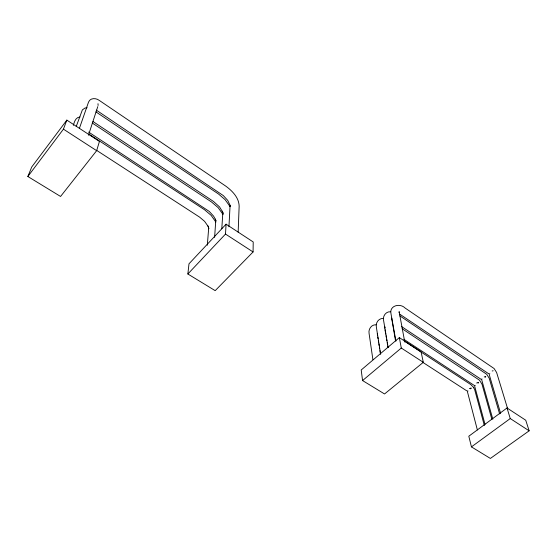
<?xml version="1.0" encoding="UTF-8"?>
<svg xmlns="http://www.w3.org/2000/svg" width="557" height="557" viewBox="0 0 557 557"><rect width="100%" height="100%" fill="white"/><g stroke="black" fill="none" stroke-linecap="round" stroke-linejoin="round"><path stroke-width="0.84" d="M253.073 251.945L253.212 241.961L226.072 224.193L188.99 263.816L187.862 273.988L215.19 290.657L253.073 251.945L225.501 234.072L226.072 224.193M399.125 311.6L404.751 342.012M238.159 232.144L239.148 206.25C239.03 197.644 232.213 190.821 225.682 186.059L99.257 100.392C96.055 97.872 90.199 97.705 88.535 102.098L79.498 128.103M395.519 340.814L391.655 318.089M228.941 226.79L230.09 205.289L227.736 200.374L223.308 195.584L96.257 110.091M221.797 228.788L222.807 213.157M214.598 237.4L215.803 220.21L215.824 221.122L215.329 219.096L215.622 219.806L213.61 216.144L209.237 211.409L88.633 132.072M207.315 245.212L208.708 227.883L208.75 228.788L208.255 226.755M98.088 105.482L98.011 103.693M399.021 312.526L399.167 311.941M391.557 319.001L391.71 318.416L391.334 319.286L391.599 318.834M96.653 150.682L99.438 141.45L66.84 120.117L31.728 166.996L27.85 176.506L60.567 196.461L96.653 150.682L63.435 129.154L66.84 120.117M481.944 378.83L481.819 379.589M88.445 135.247L97.788 106.589M76.212 126.523L82.38 109.875L84.998 108.03L87.115 107.703M73.336 125.381C74.255 122.046 75.675 117.054 80.013 117.026M493.175 370.774L492.186 370.976M485.244 377.333L485.76 376.476L484.214 376.929M470.756 388.877L471.271 388.027L470.289 388.25M478.031 383.272L478.547 382.422L477.558 382.645M27.85 176.506L63.435 129.154M187.862 273.988L225.501 234.072M399.341 337.605L361.201 369.987L362.565 380.563L384.539 393.966L423.313 362.315L421.092 351.843L399.341 337.605L401.284 348.034L423.313 362.315M362.565 380.563L401.284 348.034M507.03 407.982L468.806 436.222L471.445 446.881L490.383 458.439L529.15 430.819L525.738 420.229L507.03 407.982L510.247 418.558L529.15 430.819M471.445 446.881L510.247 418.558M476.639 383.007L477.008 382.868M469.377 388.612L469.739 388.48M489.861 373.81L489.13 373.789M475.281 385.43L474.571 385.402M468.033 391.014L467.337 390.979M390.61 311.774C385.98 311.259 382.548 316.091 383.578 320.4L388.152 347.484M383.446 318.465C378.802 317.97 375.39 322.809 376.365 327.126L380.654 354.356M376.205 324.787C371.554 324.313 368.163 329.145 369.082 333.476L372.918 359.745M384.365 326.736L385.36 327.224M399.856 314.239L488.559 373.677M96.465 150.251L199.587 217.119L204.593 221.345L208.046 226.253M423.014 362.482L466.794 390.854M403.811 339.262L474.021 385.277M89.169 134.223L204.537 209.759L211.145 215.378L215.817 221.992M404.326 341.079L470.846 384.608L473.554 387.394M401.534 326.555L481.185 379.373M92.267 123.02L211.569 202.024L218.198 207.691L222.918 214.327M402.161 328.748L479.493 380.194L481.965 384.1L491.782 419.031M92.977 121.517L213.47 201.439L219.576 206.96L222.57 211.883L222.278 211.159L222.807 213.185M95.936 111.901L218.483 193.989L225.139 199.712L229.909 206.368M399.898 315.903L486.693 374.255L489.185 378.175L499.615 413.865M473.708 387.637L474.689 389.691L484.353 425.52M473.457 387.247L473.868 387.888M207.782 225.648L208.555 227.451M507.699 408.915L496.607 372.466L494.094 368.532L405.134 308.056C400.072 302.806 389.023 305.521 391.021 313.911L395.936 341.093M489.206 374.527L500.639 413.419M481.826 380.215L492.827 419.184M474.661 386.119L485.015 424.343M467.427 391.696L477.377 429.983M384.462 326.458L384.748 328.157M385.033 329.848L385.75 334.089M386.036 335.787L386.321 337.486M386.607 339.178L386.892 340.877M387.178 342.576L387.463 344.268M387.756 345.967L388.041 347.659M377.263 333.657L377.528 335.349M377.792 337.034L378.057 338.726M378.328 340.411L378.593 342.102M378.857 343.787L379.122 345.479M379.387 347.171L379.651 348.856M379.916 350.548L380.32 353.082M230.111 206.285L230.076 205.338L230.111 206.285M222.835 214.139L222.786 212.252L222.835 214.139"/></g></svg>
